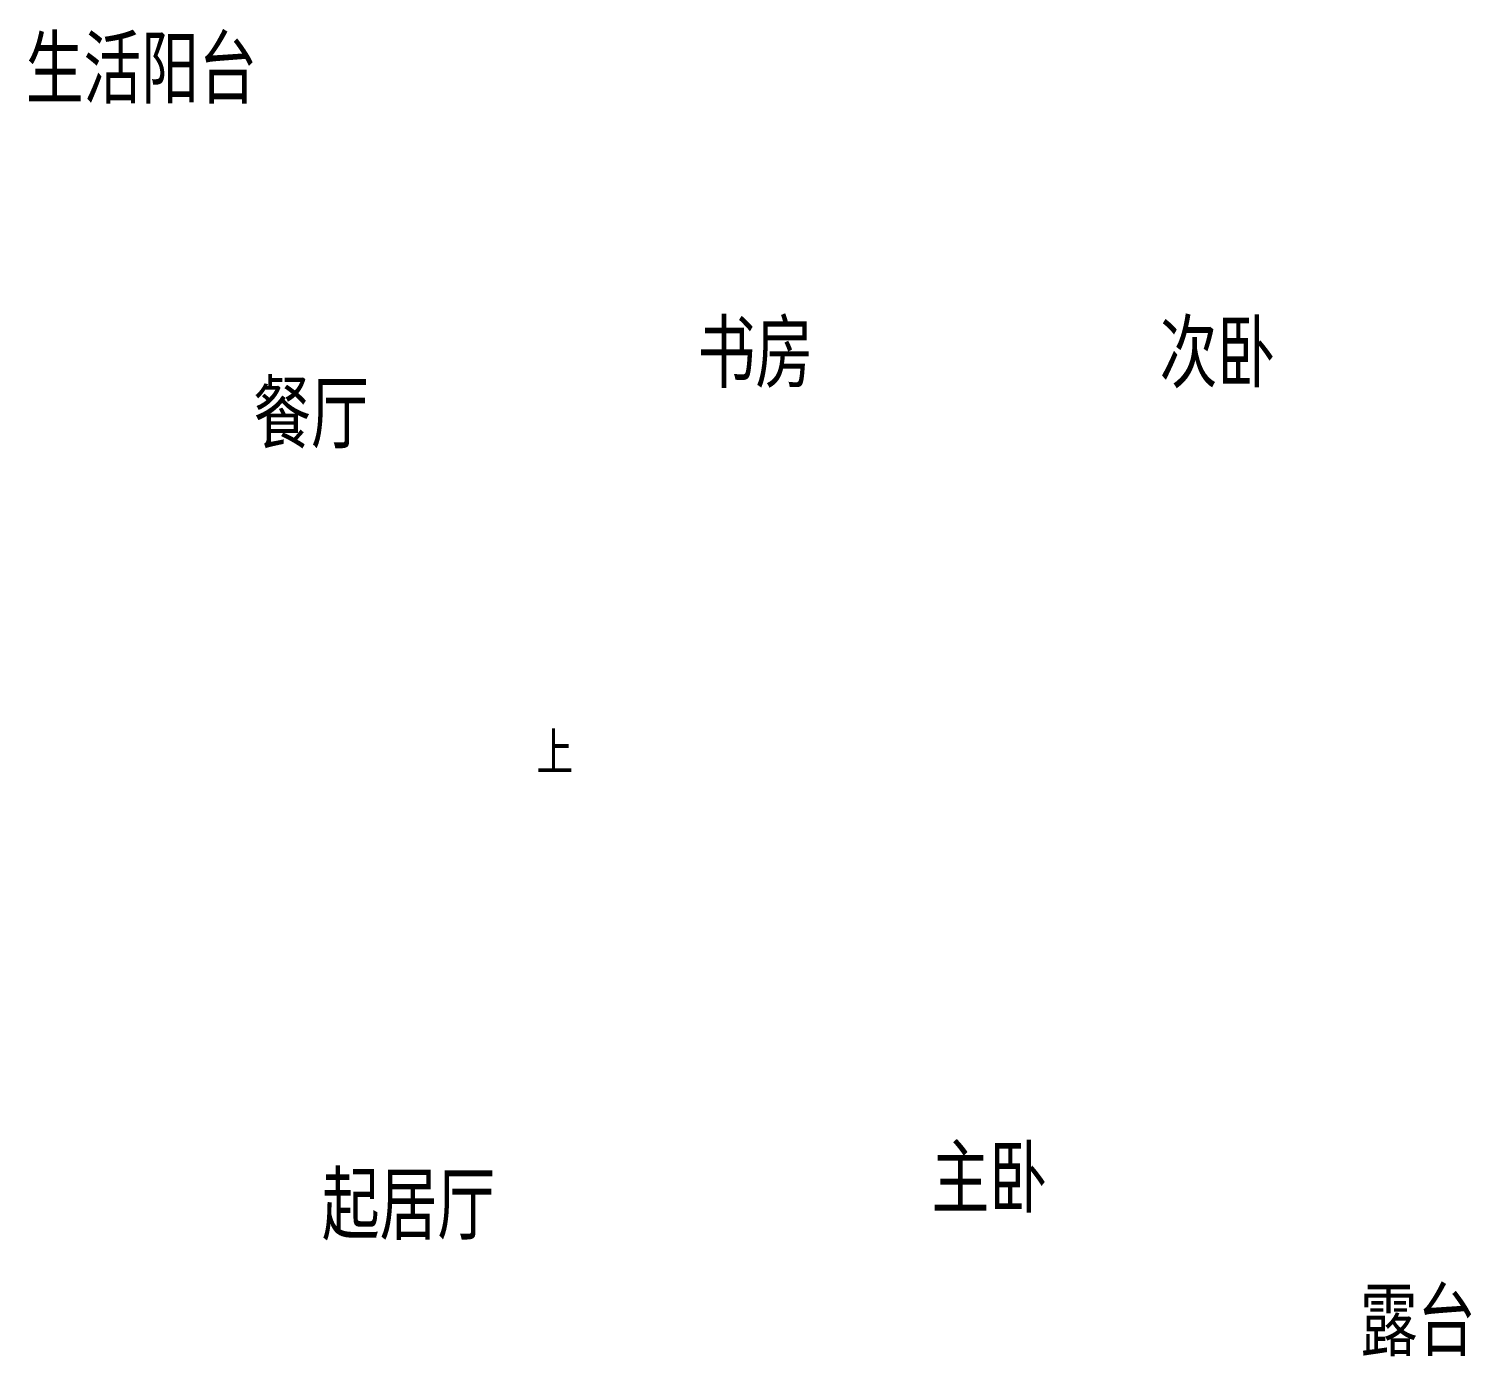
# Model space of a CAD drawing. Header units: millimetres. Extents: x 3491 to 3974, y 1583 to 1976.
# Drawn here: x 3732.44 to 3742.59, y 1904.85 to 1914.18 of the extents above; entities that cross this region are included whole.
import ezdxf

# ---------------------------------------------------------------- set-up
doc = ezdxf.new("R2010")
doc.units = ezdxf.units.MM
doc.layers.add('PUB_TEXT', color=7, linetype='Continuous', lineweight=5)
doc.styles.add('_XY-D', font='txt.shx', dxfattribs={"width": 0.9, "bigfont": 'XY-D.shx'})

msp = doc.modelspace()

# ---------------------------------------------------------------- texts
at = {"layer": 'PUB_TEXT', "style": '_XY-D', "width": 0.9}
for s, height, p in [('生活阳台', 0.4753, (3732.423, 1913.654)), ('书房', 0.4753, (3737.148, 1911.656)), ('次卧', 0.4753, (3740.396, 1911.656)), ('餐厅', 0.4753, (3734.023, 1911.229)), ('上', 0.3, (3736.015, 1908.937)), ('主卧', 0.4753, (3738.793, 1905.852)), ('起居厅', 0.4753, (3734.505, 1905.665)), ('露台', 0.4753, (3741.805, 1904.847))]:
    msp.add_text(s, height=height, dxfattribs=at).set_placement(p)

doc.saveas('drawing.dxf')
